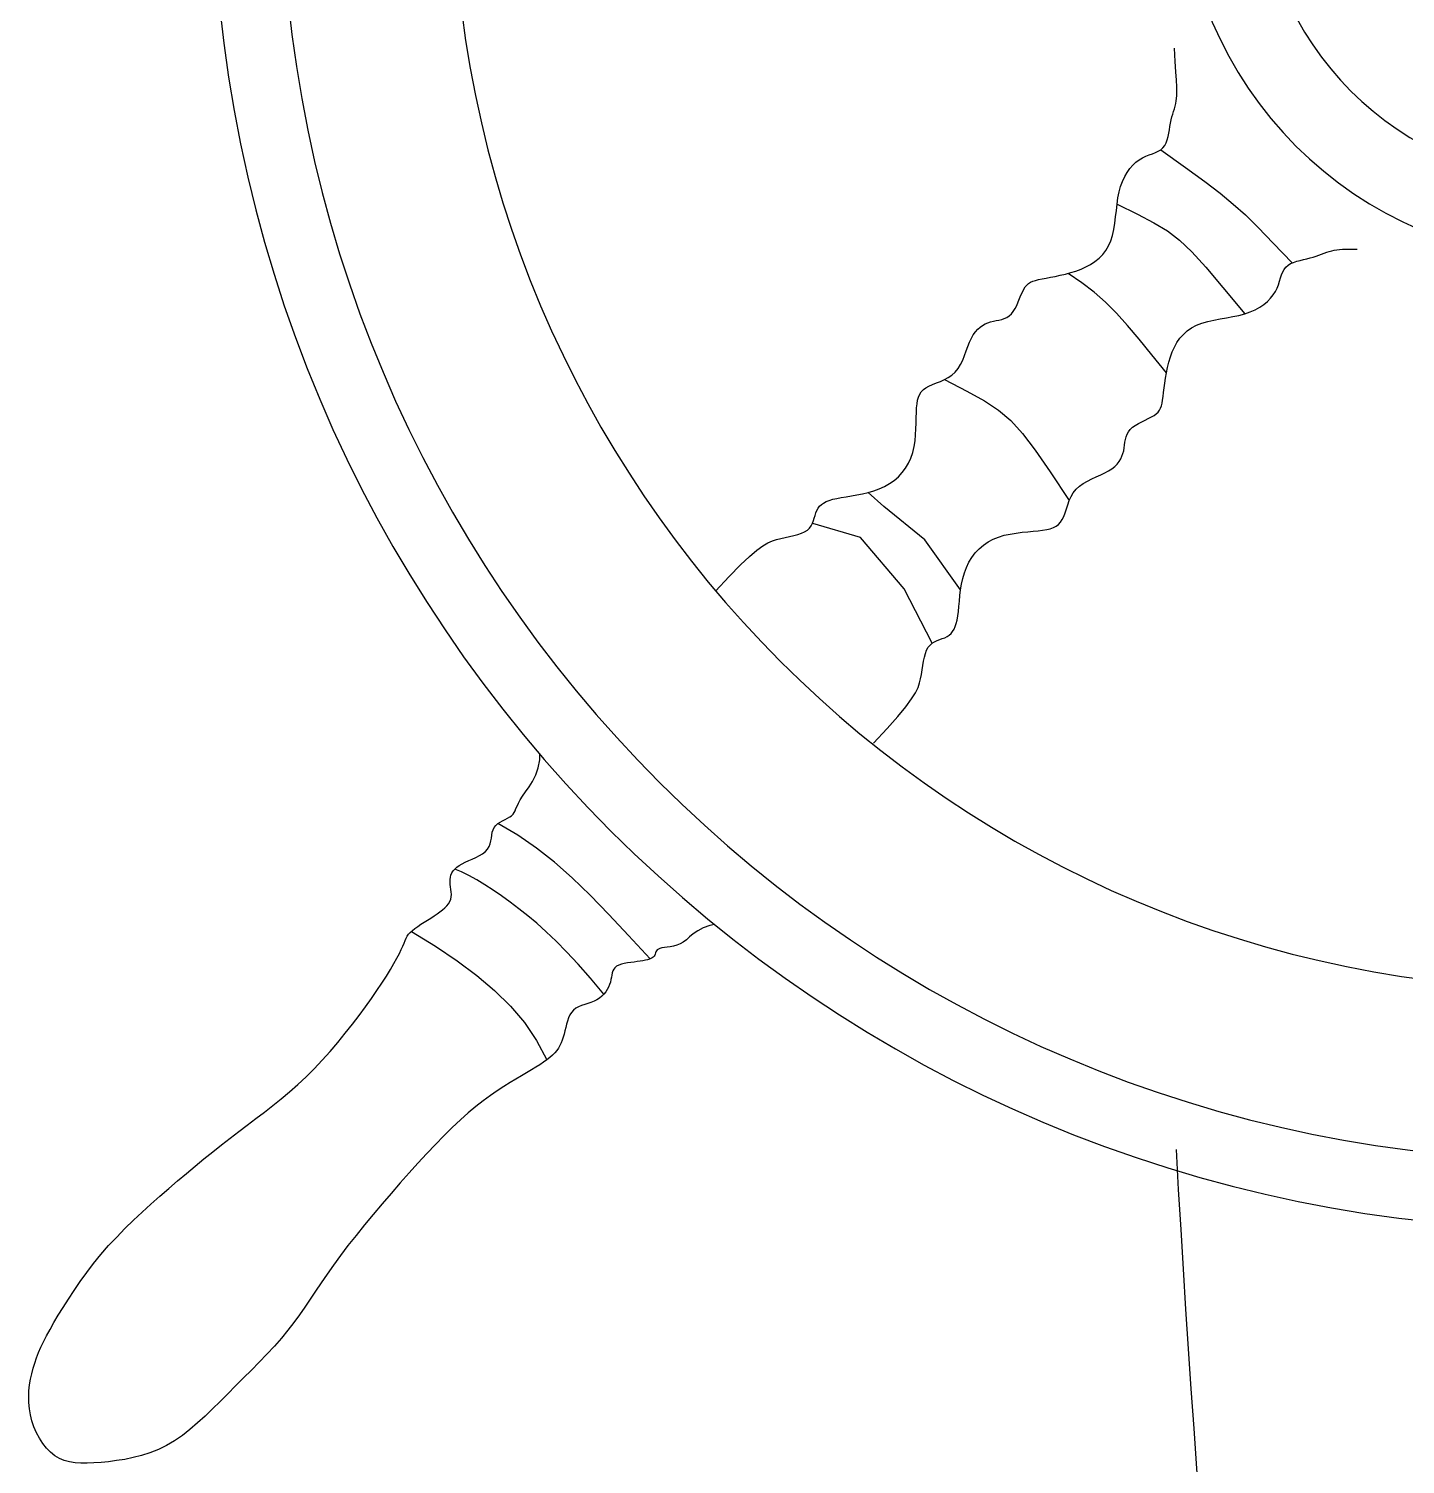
# Model space of a CAD drawing. Header units: millimetres. Extents: x -37 to 8970, y -2 to 4773.
# Drawn here: x 8024.7 to 8099.3, y 353.8 to 431.6 of the extents above; entities that cross this region are included whole.
import ezdxf

# ---------------------------------------------------------------- set-up
doc = ezdxf.new("R2010")
doc.units = ezdxf.units.MM

msp = doc.modelspace()

# ---------------------------------------------------------------- linework, layer by layer
at = {"color": 18, "true_color": 0x000000}
for p, q in [((8071.056, 405.748), (8070.215, 406.507)), ((8073.283, 403.937), (8071.056, 405.748)), ((8069.804, 404.077), (8067.211, 404.832)), ((8072.17, 401.291), (8069.804, 404.077)), ((8075.224, 401.228), (8073.283, 403.937)), ((8073.686, 398.341), (8072.17, 401.291)), ((8052.424, 392.027), (8052.431, 392.318)), ((8052.202, 391.199), (8052.34, 391.588)), ((8052.34, 391.588), (8052.424, 392.027)), ((8051.838, 390.552), (8052.028, 390.855)), ((8052.028, 390.855), (8052.202, 391.199)), ((8051.26, 389.668), (8051.357, 389.847)), ((8051.357, 389.847), (8051.486, 390.052)), ((8051.486, 390.052), (8051.651, 390.285)), ((8051.651, 390.285), (8051.838, 390.552)), ((8050.893, 388.994), (8050.971, 389.072)), ((8050.971, 389.072), (8051.03, 389.161)), ((8051.03, 389.161), (8051.081, 389.262)), ((8051.081, 389.262), (8051.13, 389.378)), ((8051.13, 389.378), (8051.187, 389.513)), ((8051.187, 389.513), (8051.26, 389.668)), ((8049.845, 388.093), (8049.885, 388.234)), ((8049.885, 388.234), (8049.945, 388.361)), ((8049.945, 388.361), (8050.033, 388.471)), ((8050.033, 388.471), (8050.143, 388.566)), ((8050.143, 388.566), (8050.27, 388.648)), ((8050.27, 388.648), (8050.405, 388.722)), ((8050.405, 388.722), (8050.541, 388.79)), ((8050.541, 388.79), (8050.673, 388.856)), ((8050.673, 388.856), (8050.793, 388.923)), ((8050.793, 388.923), (8050.893, 388.994)), ((8049.676, 387.316), (8049.734, 387.466)), ((8049.734, 387.466), (8049.772, 387.624)), ((8049.772, 387.624), (8049.797, 387.783)), ((8049.797, 387.783), (8049.819, 387.941)), ((8049.819, 387.941), (8049.845, 388.093)), ((8048.763, 386.645), (8048.958, 386.736)), ((8048.958, 386.736), (8049.146, 386.831)), ((8049.146, 386.831), (8049.318, 386.935)), ((8049.318, 386.935), (8049.469, 387.049)), ((8049.469, 387.049), (8049.59, 387.175)), ((8049.59, 387.175), (8049.676, 387.316)), ((8047.656, 385.889), (8047.726, 385.997)), ((8047.726, 385.997), (8047.816, 386.1)), ((8047.816, 386.1), (8047.925, 386.199)), ((8047.925, 386.199), (8048.056, 386.294)), ((8048.056, 386.294), (8048.208, 386.385)), ((8048.208, 386.385), (8048.38, 386.472)), ((8048.38, 386.472), (8048.568, 386.558)), ((8048.568, 386.558), (8048.763, 386.645)), ((8047.556, 385.535), (8047.572, 385.658)), ((8047.556, 385.406), (8047.556, 385.535)), ((8047.568, 385.273), (8047.556, 385.406)), ((8047.586, 385.138), (8047.568, 385.273)), ((8047.572, 385.658), (8047.605, 385.776)), ((8047.605, 385.001), (8047.586, 385.138)), ((8047.605, 385.776), (8047.656, 385.889)), ((8047.476, 384.225), (8047.547, 384.344)), ((8047.547, 384.344), (8047.595, 384.467)), ((8047.595, 384.467), (8047.621, 384.596)), ((8047.621, 384.864), (8047.605, 385.001)), ((8047.628, 384.729), (8047.621, 384.864)), ((8047.621, 384.596), (8047.628, 384.729)), ((8046.687, 383.558), (8046.852, 383.668)), ((8046.852, 383.668), (8047.007, 383.778)), ((8047.007, 383.778), (8047.148, 383.887)), ((8047.148, 383.887), (8047.275, 383.998)), ((8047.275, 383.998), (8047.384, 384.11)), ((8047.384, 384.11), (8047.476, 384.225)), ((8045.519, 382.774), (8045.657, 382.883)), ((8045.657, 382.883), (8045.811, 382.993)), ((8045.811, 382.993), (8045.979, 383.106)), ((8045.979, 383.106), (8046.154, 383.219)), ((8046.154, 383.219), (8046.334, 383.333)), ((8046.334, 383.333), (8046.513, 383.446)), ((8046.513, 383.446), (8046.687, 383.558)), ((8061.272, 382.91), (8060.977, 382.754)), ((8061.641, 383.047), (8061.272, 382.91)), ((8061.885, 383.104), (8061.641, 383.047)), ((8044.998, 381.929), (8045.065, 382.09)), ((8045.065, 382.09), (8045.122, 382.229)), ((8045.122, 382.229), (8045.178, 382.351)), ((8045.178, 382.351), (8045.239, 382.462)), ((8045.239, 382.462), (8045.312, 382.566)), ((8045.312, 382.566), (8045.404, 382.669)), ((8045.404, 382.669), (8045.519, 382.774)), ((8060.02, 382.045), (8059.841, 381.973)), ((8060.194, 382.145), (8060.02, 382.045)), ((8060.363, 382.274), (8060.194, 382.145)), ((8060.538, 382.426), (8060.363, 382.274)), ((8060.737, 382.589), (8060.538, 382.426)), ((8060.977, 382.754), (8060.737, 382.589)), ((8044.516, 380.977), (8044.678, 381.267)), ((8044.678, 381.267), (8044.811, 381.522)), ((8044.811, 381.522), (8044.916, 381.742)), ((8044.916, 381.742), (8044.998, 381.929)), ((8058.443, 381.251), (8058.358, 381.216)), ((8058.514, 381.29), (8058.443, 381.251)), ((8058.571, 381.334), (8058.514, 381.29)), ((8058.614, 381.384), (8058.571, 381.334)), ((8058.646, 381.438), (8058.614, 381.384)), ((8058.669, 381.496), (8058.646, 381.438)), ((8058.69, 381.555), (8058.669, 381.496)), ((8058.713, 381.613), (8058.69, 381.555)), ((8058.744, 381.669), (8058.713, 381.613)), ((8058.787, 381.72), (8058.744, 381.669)), ((8058.847, 381.764), (8058.787, 381.72)), ((8058.93, 381.799), (8058.847, 381.764)), ((8059.04, 381.824), (8058.93, 381.799)), ((8059.172, 381.843), (8059.04, 381.824)), ((8059.323, 381.862), (8059.172, 381.843)), ((8059.488, 381.886), (8059.323, 381.862)), ((8059.662, 381.921), (8059.488, 381.886)), ((8059.841, 381.973), (8059.662, 381.921)), ((8044.108, 380.301), (8044.326, 380.654)), ((8044.326, 380.654), (8044.516, 380.977)), ((8056.346, 380.472), (8056.321, 380.359)), ((8056.379, 380.577), (8056.346, 380.472)), ((8056.425, 380.672), (8056.379, 380.577)), ((8056.491, 380.757), (8056.425, 380.672)), ((8056.58, 380.83), (8056.491, 380.757)), ((8056.698, 380.891), (8056.58, 380.83)), ((8056.839, 380.94), (8056.698, 380.891)), ((8056.999, 380.98), (8056.839, 380.94)), ((8057.17, 381.013), (8056.999, 380.98)), ((8057.349, 381.04), (8057.17, 381.013)), ((8057.527, 381.064), (8057.349, 381.04)), ((8057.701, 381.085), (8057.527, 381.064)), ((8057.864, 381.107), (8057.701, 381.085)), ((8058.011, 381.13), (8057.864, 381.107)), ((8058.142, 381.156), (8058.011, 381.13)), ((8058.258, 381.184), (8058.142, 381.156)), ((8058.358, 381.216), (8058.258, 381.184)), ((8043.592, 379.515), (8043.863, 379.921)), ((8043.863, 379.921), (8044.108, 380.301)), ((8056.144, 379.709), (8056.074, 379.575)), ((8056.201, 379.845), (8056.144, 379.709)), ((8056.245, 379.98), (8056.201, 379.845)), ((8056.276, 380.112), (8056.245, 379.98)), ((8056.3, 380.238), (8056.276, 380.112)), ((8056.321, 380.359), (8056.3, 380.238)), ((8042.975, 378.636), (8043.296, 379.086)), ((8043.296, 379.086), (8043.592, 379.515)), ((8055.359, 378.938), (8055.194, 378.875)), ((8055.514, 379.012), (8055.359, 378.938)), ((8055.655, 379.101), (8055.514, 379.012)), ((8055.781, 379.205), (8055.655, 379.101)), ((8055.893, 379.32), (8055.781, 379.205)), ((8055.99, 379.444), (8055.893, 379.32)), ((8056.074, 379.575), (8055.99, 379.444)), ((8042.263, 377.687), (8042.63, 378.168)), ((8042.63, 378.168), (8042.975, 378.636)), ((8054.053, 378.193), (8053.98, 378.035)), ((8054.142, 378.336), (8054.053, 378.193)), ((8054.25, 378.458), (8054.142, 378.336)), ((8054.379, 378.558), (8054.25, 378.458)), ((8054.526, 378.639), (8054.379, 378.558)), ((8054.685, 378.706), (8054.526, 378.639)), ((8054.853, 378.765), (8054.685, 378.706)), ((8055.024, 378.819), (8054.853, 378.765)), ((8055.194, 378.875), (8055.024, 378.819)), ((8041.878, 377.199), (8042.263, 377.687)), ((8053.823, 377.507), (8053.78, 377.328)), ((8053.868, 377.688), (8053.823, 377.507)), ((8053.92, 377.865), (8053.868, 377.688)), ((8053.98, 378.035), (8053.92, 377.865)), ((8041.061, 376.222), (8041.476, 376.709)), ((8041.476, 376.709), (8041.878, 377.199)), ((8053.579, 376.68), (8053.51, 376.536)), ((8053.638, 376.83), (8053.579, 376.68)), ((8053.69, 376.987), (8053.638, 376.83)), ((8053.737, 377.154), (8053.69, 376.987)), ((8053.78, 377.328), (8053.737, 377.154)), ((8040.634, 375.745), (8041.061, 376.222)), ((8052.962, 375.882), (8052.801, 375.756)), ((8053.105, 376.007), (8052.962, 375.882)), ((8053.229, 376.134), (8053.105, 376.007)), ((8053.337, 376.264), (8053.229, 376.134)), ((8053.43, 376.398), (8053.337, 376.264)), ((8053.51, 376.536), (8053.43, 376.398)), ((8039.756, 374.841), (8040.198, 375.283)), ((8040.198, 375.283), (8040.634, 375.745)), ((8051.705, 375.064), (8051.426, 374.9)), ((8051.964, 375.218), (8051.705, 375.064)), ((8052.202, 375.361), (8051.964, 375.218)), ((8052.421, 375.498), (8052.202, 375.361)), ((8052.621, 375.629), (8052.421, 375.498)), ((8052.801, 375.756), (8052.621, 375.629)), ((8038.86, 374.027), (8039.31, 374.423)), ((8039.31, 374.423), (8039.756, 374.841)), ((8050.473, 374.318), (8050.118, 374.085)), ((8050.809, 374.529), (8050.473, 374.318)), ((8051.128, 374.723), (8050.809, 374.529)), ((8051.426, 374.9), (8051.128, 374.723)), ((8037.951, 373.284), (8038.407, 373.649)), ((8038.407, 373.649), (8038.86, 374.027)), ((8049.36, 373.544), (8048.959, 373.23)), ((8049.747, 373.828), (8049.36, 373.544)), ((8050.118, 374.085), (8049.747, 373.828)), ((8037.032, 372.578), (8037.493, 372.929)), ((8037.493, 372.929), (8037.951, 373.284)), ((8048.543, 372.884), (8048.115, 372.503)), ((8048.959, 373.23), (8048.543, 372.884)), ((8036.103, 371.876), (8036.568, 372.228)), ((8036.568, 372.228), (8037.032, 372.578)), ((8047.675, 372.091), (8047.224, 371.648)), ((8048.115, 372.503), (8047.675, 372.091)), ((8034.695, 370.775), (8035.166, 371.149)), ((8035.166, 371.149), (8035.635, 371.516)), ((8035.635, 371.516), (8036.103, 371.876)), ((8046.764, 371.179), (8046.295, 370.685)), ((8047.224, 371.648), (8046.764, 371.179)), ((8033.747, 370.004), (8034.222, 370.393)), ((8034.222, 370.393), (8034.695, 370.775)), ((8046.295, 370.685), (8045.819, 370.171)), ((8032.792, 369.203), (8033.27, 369.607)), ((8033.27, 369.607), (8033.747, 370.004)), ((8045.337, 369.638), (8044.851, 369.089)), ((8045.819, 370.171), (8045.337, 369.638)), ((8031.829, 368.373), (8032.311, 368.792)), ((8032.311, 368.792), (8032.792, 369.203)), ((8044.851, 369.089), (8044.361, 368.527)), ((8031.349, 367.947), (8031.829, 368.373)), ((8044.361, 368.527), (8043.872, 367.957)), ((8030.401, 367.07), (8030.871, 367.512)), ((8030.871, 367.512), (8031.349, 367.947)), ((8043.39, 367.384), (8042.918, 366.813)), ((8043.872, 367.957), (8043.39, 367.384)), ((8029.49, 366.16), (8029.939, 366.619)), ((8029.939, 366.619), (8030.401, 367.07)), ((8042.918, 366.813), (8042.462, 366.248)), ((8028.638, 365.214), (8029.055, 365.691)), ((8029.055, 365.691), (8029.49, 366.16)), ((8042.026, 365.694), (8041.617, 365.157)), ((8042.462, 366.248), (8042.026, 365.694)), ((8028.241, 364.729), (8028.638, 365.214)), ((8041.617, 365.157), (8041.237, 364.641)), ((8027.511, 363.751), (8027.865, 364.239)), ((8027.865, 364.239), (8028.241, 364.729)), ((8040.89, 364.149), (8040.571, 363.679)), ((8041.237, 364.641), (8040.89, 364.149)), ((8027.179, 363.27), (8027.511, 363.751)), ((8040.571, 363.679), (8040.27, 363.228)), ((8026.586, 362.348), (8026.871, 362.8)), ((8026.871, 362.8), (8027.179, 363.27)), ((8039.98, 362.79), (8039.694, 362.363)), ((8040.27, 363.228), (8039.98, 362.79)), ((8026.091, 361.518), (8026.326, 361.919)), ((8026.326, 361.919), (8026.586, 362.348)), ((8039.401, 361.942), (8039.096, 361.523)), ((8039.694, 362.363), (8039.401, 361.942)), ((8025.696, 360.806), (8025.881, 361.148)), ((8025.881, 361.148), (8026.091, 361.518)), ((8038.769, 361.103), (8038.414, 360.678)), ((8039.096, 361.523), (8038.769, 361.103)), ((8025.387, 360.186), (8025.532, 360.487)), ((8025.532, 360.487), (8025.696, 360.806)), ((8038.035, 360.248), (8037.635, 359.817)), ((8038.414, 360.678), (8038.035, 360.248)), ((8025.052, 359.332), (8025.149, 359.614)), ((8025.149, 359.614), (8025.261, 359.896)), ((8025.261, 359.896), (8025.387, 360.186)), ((8037.635, 359.817), (8037.221, 359.384)), ((8024.824, 358.451), (8024.889, 358.753)), ((8024.889, 358.753), (8024.965, 359.047)), ((8024.965, 359.047), (8025.052, 359.332)), ((8036.797, 358.951), (8036.367, 358.52)), ((8037.221, 359.384), (8036.797, 358.951)), ((8024.739, 357.827), (8024.773, 358.142)), ((8024.773, 358.142), (8024.824, 358.451)), ((8035.937, 358.092), (8035.512, 357.668)), ((8036.367, 358.52), (8035.937, 358.092)), ((8024.724, 357.507), (8024.739, 357.827)), ((8024.729, 357.183), (8024.724, 357.507)), ((8024.759, 356.855), (8024.729, 357.183)), ((8035.095, 357.252), (8034.684, 356.845)), ((8035.512, 357.668), (8035.095, 357.252)), ((8024.814, 356.526), (8024.759, 356.855)), ((8024.897, 356.196), (8024.814, 356.526)), ((8034.278, 356.453), (8033.871, 356.081)), ((8034.684, 356.845), (8034.278, 356.453)), ((8025.007, 355.87), (8024.897, 356.196)), ((8025.142, 355.554), (8025.007, 355.87)), ((8025.301, 355.253), (8025.142, 355.554)), ((8033.463, 355.731), (8033.049, 355.408)), ((8033.871, 356.081), (8033.463, 355.731)), ((8025.481, 354.972), (8025.301, 355.253)), ((8025.68, 354.717), (8025.481, 354.972)), ((8032.195, 354.863), (8031.75, 354.647)), ((8032.628, 355.118), (8032.195, 354.863)), ((8033.049, 355.408), (8032.628, 355.118)), ((8025.899, 354.493), (8025.68, 354.717)), ((8026.133, 354.304), (8025.899, 354.493)), ((8026.383, 354.156), (8026.133, 354.304)), ((8026.649, 354.045), (8026.383, 354.156)), ((8026.933, 353.967), (8026.649, 354.045)), ((8029.484, 354.039), (8029.056, 353.984)), ((8029.927, 354.111), (8029.484, 354.039)), ((8030.38, 354.204), (8029.927, 354.111)), ((8030.838, 354.321), (8030.38, 354.204)), ((8031.296, 354.468), (8030.838, 354.321)), ((8031.75, 354.647), (8031.296, 354.468)), ((8027.234, 353.919), (8026.933, 353.967)), ((8027.555, 353.897), (8027.234, 353.919)), ((8027.897, 353.896), (8027.555, 353.897)), ((8028.26, 353.913), (8027.897, 353.896)), ((8028.646, 353.943), (8028.26, 353.913)), ((8029.056, 353.984), (8028.646, 353.943))]:
    msp.add_line(p, q, dxfattribs=at)
for points in [[(8061.943, 401.164), (8062.687, 401.96), (8063.295, 402.581), (8063.788, 403.049), (8064.187, 403.39), (8064.512, 403.627), (8064.784, 403.784), (8065.024, 403.885), (8065.252, 403.955), (8065.484, 404.014), (8065.72, 404.067), (8065.954, 404.12), (8066.182, 404.174), (8066.398, 404.234), (8066.596, 404.302), (8066.772, 404.381), (8066.921, 404.474), (8067.038, 404.584), (8067.129, 404.709), (8067.198, 404.843), (8067.252, 404.984), (8067.297, 405.127), (8067.339, 405.27), (8067.383, 405.408), (8067.435, 405.537), (8067.501, 405.654), (8067.582, 405.76), (8067.682, 405.855), (8067.801, 405.94), (8067.941, 406.015), (8068.105, 406.082), (8068.294, 406.141), (8068.509, 406.193), (8068.752, 406.239), (8069.019, 406.283), (8069.304, 406.327), (8069.601, 406.377), (8069.907, 406.435), (8070.215, 406.507), (8070.52, 406.594), (8070.817, 406.702), (8071.102, 406.833), (8071.371, 406.988), (8071.622, 407.165), (8071.853, 407.365), (8072.062, 407.586), (8072.247, 407.829), (8072.405, 408.093), (8072.533, 408.376), (8072.632, 408.679), (8072.704, 408.994), (8072.754, 409.318), (8072.786, 409.643), (8072.805, 409.964), (8072.816, 410.275), (8072.823, 410.57), (8072.83, 410.842), (8072.842, 411.089), (8072.863, 411.309), (8072.896, 411.505), (8072.943, 411.679), (8073.008, 411.832), (8073.094, 411.967), (8073.205, 412.085), (8073.343, 412.188), (8073.511, 412.279), (8073.702, 412.363), (8073.909, 412.446), (8074.126, 412.533), (8074.344, 412.63), (8074.557, 412.743), (8074.757, 412.877), (8074.937, 413.039), (8075.092, 413.232), (8075.224, 413.45), (8075.339, 413.686), (8075.441, 413.933), (8075.534, 414.182), (8075.623, 414.426), (8075.713, 414.658), (8075.808, 414.87), (8075.913, 415.056), (8076.027, 415.216), (8076.149, 415.353), (8076.278, 415.469), (8076.414, 415.564), (8076.555, 415.643), (8076.701, 415.706), (8076.849, 415.755), (8077, 415.793), (8077.152, 415.825), (8077.303, 415.857), (8077.45, 415.892), (8077.593, 415.938), (8077.729, 415.998), (8077.857, 416.079), (8077.974, 416.184), (8078.08, 416.319), (8078.176, 416.477), (8078.264, 416.652), (8078.345, 416.836), (8078.422, 417.023), (8078.497, 417.204), (8078.572, 417.373), (8078.648, 417.523), (8078.727, 417.649), (8078.813, 417.752), (8078.909, 417.835), (8079.017, 417.903), (8079.141, 417.958), (8079.284, 418.005), (8079.449, 418.046), (8079.639, 418.086), (8079.856, 418.127), (8080.096, 418.172), (8080.355, 418.223), (8080.627, 418.28), (8080.907, 418.347), (8081.191, 418.424), (8081.474, 418.513), (8081.751, 418.617), (8082.017, 418.736), (8082.27, 418.873), (8082.506, 419.029), (8082.725, 419.205), (8082.923, 419.403), (8083.098, 419.624), (8083.248, 419.87), (8083.37, 420.143), (8083.463, 420.442), (8083.533, 420.763), (8083.585, 421.1), (8083.627, 421.445), (8083.664, 421.794), (8083.703, 422.14), (8083.751, 422.476), (8083.814, 422.796), (8083.897, 423.096), (8083.999, 423.373), (8084.118, 423.627), (8084.253, 423.858), (8084.401, 424.065), (8084.561, 424.247), (8084.729, 424.404), (8084.904, 424.535), (8085.085, 424.641), (8085.267, 424.728), (8085.447, 424.801), (8085.621, 424.867), (8085.786, 424.932), (8085.939, 425.003), (8086.075, 425.086), (8086.192, 425.188), (8086.286, 425.314), (8086.361, 425.459), (8086.42, 425.622), (8086.466, 425.796), (8086.504, 425.978), (8086.536, 426.164), (8086.566, 426.348), (8086.599, 426.527), (8086.637, 426.698), (8086.678, 426.86), (8086.721, 427.015), (8086.765, 427.164), (8086.808, 427.309), (8086.847, 427.45), (8086.881, 427.589), (8086.909, 427.727), (8086.929, 427.868), (8086.94, 428.031), (8086.943, 428.234), (8086.935, 428.5), (8086.919, 428.848), (8086.892, 429.299), (8086.855, 429.874), (8086.807, 430.592)], [(8086.075, 425.086), (8087.417, 424.123), (8088.462, 423.359), (8089.295, 422.723), (8089.999, 422.144), (8090.658, 421.549), (8091.354, 420.866), (8092.171, 420.023), (8093.192, 418.949)], [(8083.703, 422.14), (8084.818, 421.595), (8085.7, 421.132), (8086.428, 420.683), (8087.086, 420.177), (8087.753, 419.545), (8088.51, 418.717), (8089.44, 417.623), (8090.622, 416.194)], [(8070.495, 392.93), (8071.24, 393.726), (8071.818, 394.374), (8072.253, 394.897), (8072.566, 395.318), (8072.781, 395.658), (8072.92, 395.94), (8073.005, 396.186), (8073.059, 396.418), (8073.102, 396.654), (8073.14, 396.893), (8073.177, 397.13), (8073.216, 397.361), (8073.261, 397.58), (8073.316, 397.782), (8073.383, 397.963), (8073.466, 398.118), (8073.568, 398.242), (8073.686, 398.341), (8073.816, 398.419), (8073.953, 398.483), (8074.093, 398.537), (8074.232, 398.588), (8074.367, 398.641), (8074.492, 398.702), (8074.605, 398.775), (8074.705, 398.864), (8074.793, 398.969), (8074.87, 399.094), (8074.936, 399.239), (8074.992, 399.406), (8075.038, 399.599), (8075.076, 399.817), (8075.105, 400.063), (8075.131, 400.332), (8075.157, 400.619), (8075.186, 400.919), (8075.224, 401.228), (8075.275, 401.54), (8075.342, 401.85), (8075.429, 402.154), (8075.541, 402.447), (8075.678, 402.725), (8075.838, 402.988), (8076.022, 403.232), (8076.229, 403.455), (8076.459, 403.656), (8076.712, 403.83), (8076.986, 403.978), (8077.281, 404.096), (8077.591, 404.189), (8077.91, 404.26), (8078.233, 404.314), (8078.552, 404.355), (8078.861, 404.386), (8079.155, 404.413), (8079.427, 404.438), (8079.671, 404.467), (8079.89, 404.502), (8080.083, 404.548), (8080.253, 404.606), (8080.402, 404.682), (8080.531, 404.777), (8080.641, 404.895), (8080.735, 405.04), (8080.815, 405.213), (8080.886, 405.409), (8080.955, 405.622), (8081.027, 405.843), (8081.11, 406.068), (8081.208, 406.287), (8081.329, 406.496), (8081.478, 406.687), (8081.66, 406.854), (8081.869, 407.001), (8082.097, 407.131), (8082.336, 407.249), (8082.578, 407.358), (8082.816, 407.463), (8083.042, 407.569), (8083.247, 407.678), (8083.426, 407.795), (8083.578, 407.919), (8083.706, 408.05), (8083.813, 408.187), (8083.899, 408.329), (8083.968, 408.475), (8084.021, 408.624), (8084.061, 408.776), (8084.089, 408.929), (8084.111, 409.083), (8084.132, 409.235), (8084.158, 409.384), (8084.194, 409.53), (8084.245, 409.67), (8084.316, 409.802), (8084.414, 409.927), (8084.542, 410.041), (8084.693, 410.148), (8084.862, 410.247), (8085.04, 410.34), (8085.221, 410.43), (8085.397, 410.517), (8085.561, 410.602), (8085.705, 410.688), (8085.825, 410.776), (8085.922, 410.868), (8085.999, 410.969), (8086.059, 411.082), (8086.106, 411.209), (8086.143, 411.355), (8086.174, 411.522), (8086.201, 411.715), (8086.227, 411.934), (8086.256, 412.176), (8086.29, 412.438), (8086.329, 412.713), (8086.376, 412.997), (8086.434, 413.286), (8086.505, 413.574), (8086.59, 413.857), (8086.691, 414.13), (8086.811, 414.392), (8086.95, 414.638), (8087.111, 414.868), (8087.296, 415.079), (8087.505, 415.269), (8087.741, 415.434), (8088.005, 415.574), (8088.297, 415.687), (8088.613, 415.778), (8088.945, 415.853), (8089.287, 415.917), (8089.632, 415.978), (8089.974, 416.04), (8090.307, 416.11), (8090.622, 416.194), (8090.916, 416.296), (8091.185, 416.417), (8091.431, 416.553), (8091.653, 416.703), (8091.849, 416.864), (8092.02, 417.035), (8092.165, 417.214), (8092.285, 417.398), (8092.379, 417.585), (8092.453, 417.772), (8092.514, 417.956), (8092.568, 418.135), (8092.622, 418.304), (8092.683, 418.461), (8092.757, 418.603), (8092.851, 418.726), (8092.969, 418.828), (8093.11, 418.913), (8093.268, 418.982), (8093.439, 419.04), (8093.618, 419.089), (8093.801, 419.134), (8093.983, 419.177), (8094.16, 419.221), (8094.327, 419.27), (8094.486, 419.322), (8094.638, 419.376), (8094.784, 419.429), (8094.926, 419.481), (8095.064, 419.53), (8095.2, 419.574), (8095.336, 419.611), (8095.473, 419.64), (8095.614, 419.662), (8095.761, 419.678), (8095.92, 419.688), (8096.091, 419.695), (8096.279, 419.698), (8096.487, 419.699), (8096.717, 419.699)], [(8086.376, 412.997), (8085.591, 413.972), (8084.897, 414.822), (8084.264, 415.567), (8083.666, 416.227), (8083.073, 416.819), (8082.459, 417.363), (8081.793, 417.879), (8081.049, 418.385)], [(8074.344, 412.63), (8075.561, 412.005), (8076.514, 411.477), (8077.281, 410.971), (8077.942, 410.41), (8078.576, 409.715), (8079.263, 408.811), (8080.081, 407.621), (8081.11, 406.068)], [(8058.4, 381.233), (8057.232, 382.498), (8056.155, 383.645), (8055.144, 384.683), (8054.173, 385.623), (8053.213, 386.472), (8052.24, 387.239), (8051.225, 387.934), (8050.143, 388.566)], [(8055.893, 379.32), (8055.161, 380.192), (8054.491, 380.954), (8053.875, 381.618), (8053.303, 382.198), (8052.768, 382.707), (8052.26, 383.16), (8051.771, 383.569), (8051.292, 383.948), (8050.817, 384.307), (8050.347, 384.647), (8049.885, 384.964), (8049.434, 385.255), (8048.999, 385.518), (8048.582, 385.748), (8048.186, 385.943), (8047.816, 386.1)], [(8045.462, 382.721), (8046.759, 381.92), (8047.942, 381.132), (8049.012, 380.34), (8049.974, 379.528), (8050.831, 378.679), (8051.586, 377.779), (8052.241, 376.81), (8052.801, 375.756)]]:
    msp.add_lwpolyline(points, dxfattribs=at)
for centre, major_axis, start_param, end_param in [((8108.353, 440.24), (-52.076, 52.076), 3.926991, 10.210176), ((8108.353, 440.24), (49.444, 49.444), 5.497787, 11.780972), ((8108.353, 440.24), (-42.889, 42.889), 3.926991, 10.210176), ((8108.353, 440.24), (14.955, 14.955), 5.497787, 11.780972), ((8108.353, 440.24), (-11.975, 11.975), 3.926991, 10.210176), ((9057.016, 424.895), (-687.037, 687.037), 0.841002, 0.98352)]:
    msp.add_ellipse(centre, major_axis=major_axis, ratio=1, start_param=start_param, end_param=end_param, dxfattribs=at)

doc.saveas('drawing.dxf')
